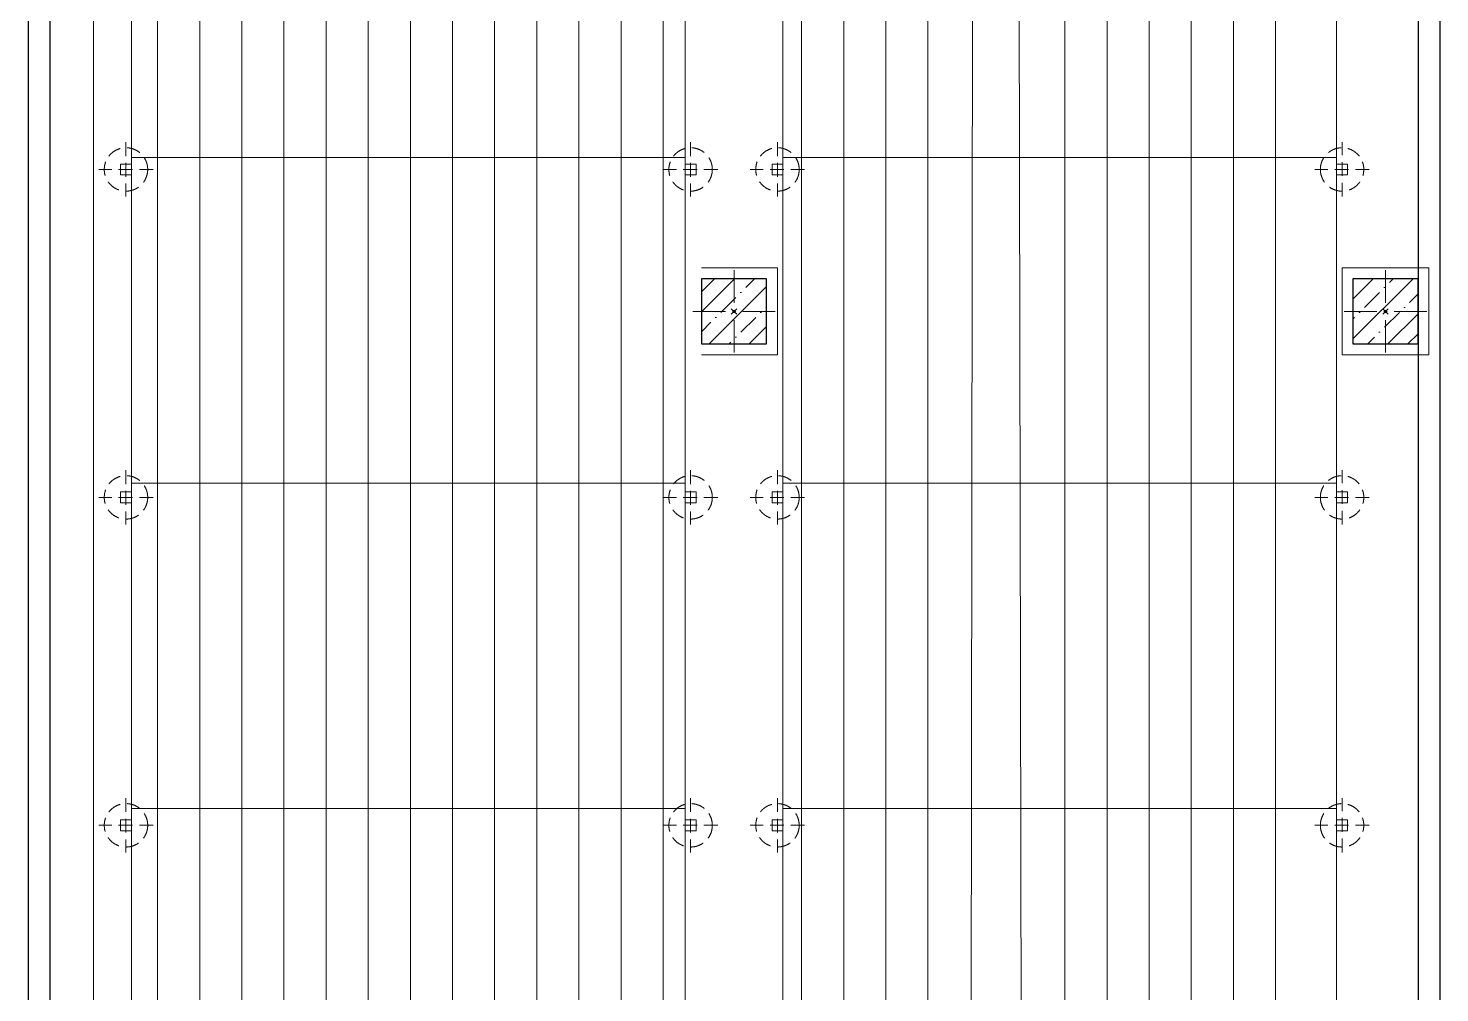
# Model space of a CAD drawing. Extents: x -3873 to 164127, y 7129 to 96529.
# Drawn here: x 10260 to 23260, y 46954 to 55843 of the extents above; entities that cross this region are included whole.
import ezdxf

# ---------------------------------------------------------------- set-up
doc = ezdxf.new("R2010")
doc.units = 0
doc.header["$PDMODE"] = 35
doc.header["$PDSIZE"] = 25
doc.linetypes.add('HIDDEN', pattern=[9.525, 6.35, -3.175])
doc.layers.get('0').update_dxf_attribs({"linetype": 'CONTINUOUS'})
doc.layers.add('BUILDING', color=2, linetype='CONTINUOUS')
doc.layers.add('LAYOUT Kromeka', color=1, linetype='CONTINUOUS', lineweight=5)
doc.layers.add('Конструктив - Колонны_Ном._пера__1', color=7, linetype='CONTINUOUS', lineweight=25)
doc.layers.add('Конструктив - Колонны_Ном._пера__168', color=7, linetype='CONTINUOUS', lineweight=13, true_color=0x03e77f)
doc.layers.add('Конструктив - Колонны_Ном._пера__202', color=7, linetype='CONTINUOUS', lineweight=13, true_color=0xde8d00)
pattern_1 = [(45, (0, 0), (-183.8478, 183.8478), []), (45, (-91.92, 91.92), (-183.8478, 183.8478), [195, -65, 0, -65])]

# ---------------------------------------------------------------- blocks, each defined once
blk = doc.blocks.new('Колонна_43', base_point=(-12000, 30000))
at = {"layer": 'Конструктив - Колонны_Ном._пера__202', "linetype": 'Continuous'}
h = blk.add_hatch(dxfattribs=at)
h.set_pattern_fill('ЖЕЛЕЗОБЕТОН__ГОСТ_', color=256, style=0, pattern_type=2)
h.set_pattern_definition(pattern_1)
h.paths.add_polyline_path([(-12300, 29700), (-11700, 29700), (-11700, 30300), (-12300, 30300)])
at = {"layer": 'Конструктив - Колонны_Ном._пера__1', "linetype": 'Continuous'}
for p, q in [((-11700, 30300), (-12300, 30300)), ((-12300, 30300), (-12300, 29700)), ((-11700, 29700), (-11700, 30300)), ((-12300, 29700), (-11700, 29700))]:
    blk.add_line(p, q, dxfattribs=at)
at = {"layer": 'Конструктив - Колонны_Ном._пера__168', "linetype": 'Continuous'}
for p, q in [((-12000, 30080), (-12000, 30380)), ((-12080, 30000), (-12380, 30000)), ((-12000, 29920), (-12000, 29620)), ((-11920, 30000), (-11620, 30000))]:
    blk.add_line(p, q, dxfattribs=at)
blk.add_point((-12000, 30000), dxfattribs=at)
blk = doc.blocks.new('Колонна_48', base_point=(-6000, 30000))
at = {"layer": 'Конструктив - Колонны_Ном._пера__202', "linetype": 'Continuous'}
h = blk.add_hatch(dxfattribs=at)
h.set_pattern_fill('ЖЕЛЕЗОБЕТОН__ГОСТ_', color=256, style=0, pattern_type=2)
h.set_pattern_definition(pattern_1)
h.paths.add_polyline_path([(-6300, 29700), (-5700, 29700), (-5700, 30300), (-6300, 30300)])
at = {"layer": 'Конструктив - Колонны_Ном._пера__1', "linetype": 'Continuous'}
for p, q in [((-5700, 30300), (-6300, 30300)), ((-6300, 30300), (-6300, 29700)), ((-5700, 29700), (-5700, 30300)), ((-6300, 29700), (-5700, 29700))]:
    blk.add_line(p, q, dxfattribs=at)
at = {"layer": 'Конструктив - Колонны_Ном._пера__168', "linetype": 'Continuous'}
for p, q in [((-6000, 30080), (-6000, 30380)), ((-6080, 30000), (-6380, 30000)), ((-6000, 29920), (-6000, 29620)), ((-5920, 30000), (-5620, 30000))]:
    blk.add_line(p, q, dxfattribs=at)
blk.add_point((-6000, 30000), dxfattribs=at)
blk = doc.blocks.new('chilling_column100')
at = {"color": 4, "linetype": 'HIDDEN', "ltscale": 20}
for p, q in [((0, -250), (0, 250)), ((-250, 0), (250, 0))]:
    blk.add_line(p, q, dxfattribs=at)
at = {"color": 1, "linetype": 'Continuous', "ltscale": 20}
for p, q in [((50, 50), (-50, 50)), ((-50, 50), (-50, -50)), ((50, -50), (50, 50)), ((-50, -50), (50, -50))]:
    blk.add_line(p, q, dxfattribs=at)
at = {"color": 4, "linetype": 'HIDDEN', "ltscale": 20}
blk.add_circle((0, 0), 200, dxfattribs=at)

msp = doc.modelspace()

# ---------------------------------------------------------------- linework, layer by layer
at = {"layer": 'BUILDING', "color": 2, "linetype": 'BYBLOCK'}
for p, q in [((23060, 71033), (23060, 38883)), ((10260, 70833), (10260, 38883))]:
    msp.add_line(p, q, dxfattribs=at)
at = {"layer": 'BUILDING', "color": 2}
for p, q in [((23260, 71033), (23260, 38883)), ((10460, 70833), (10460, 38883))]:
    msp.add_line(p, q, dxfattribs=at)
at = {"layer": 'LAYOUT Kromeka', "ltscale": 20}
for p, q in [((10860, 41491), (10860, 70029)), ((11451, 40433), (11451, 69544)), ((11839, 40433), (11839, 68812)), ((12227, 40433), (12227, 68812)), ((12615, 40433), (12615, 68812)), ((13003, 40433), (13003, 68812)), ((13391, 40433), (13391, 68812)), ((13779, 40433), (13779, 68812)), ((14167, 40433), (14167, 68812)), ((14555, 40433), (14555, 68812)), ((14943, 40433), (14943, 68812)), ((15331, 40433), (15331, 68812)), ((15719, 40433), (15719, 68812)), ((16107, 40433), (16107, 68812)), ((17382, 40433), (17382, 68812)), ((17770, 40433), (17770, 68812)), ((18158, 40433), (18158, 68812)), ((18546, 40433), (18546, 68812)), ((19807, 40433), (19807, 68812)), ((20195, 40433), (20195, 68812)), ((20583, 40433), (20583, 68812)), ((20971, 40433), (20971, 68812)), ((21359, 40433), (21359, 68812)), ((21747, 40433), (21747, 68812)), ((18934, 40433), (18973, 68217)), ((19419, 40433), (19361, 68217))]:
    msp.add_line(p, q, dxfattribs=at)
at = {"layer": 'LAYOUT Kromeka', "color": 4, "ltscale": 20}
for p, q in [((11210, 69745), (11210, 39501)), ((16310, 69745), (16310, 39501)), ((17210, 69745), (17210, 39501)), ((22310, 69745), (22310, 39501)), ((11210, 54651), (16310, 54651)), ((17210, 54651), (22310, 54651)), ((11210, 51651), (16310, 51651)), ((17210, 51651), (22310, 51651)), ((11210, 48651), (16310, 48651)), ((17210, 48651), (22310, 48651))]:
    msp.add_line(p, q, dxfattribs=at)
at = {"layer": 'LAYOUT Kromeka', "linetype": 'Continuous', "ltscale": 20}
msp.add_lwpolyline([(16460, 53633), (17160, 53633), (17160, 52833), (16460, 52833)], dxfattribs=at)
msp.add_lwpolyline([(22360, 52833), (23160, 52833), (23160, 53633), (22360, 53633)], close=True, dxfattribs=at)

# ---------------------------------------------------------------- block references
at = {"layer": 'LAYOUT Kromeka', "ltscale": 20, "rotation": 180}
for p in [(11160, 54541), (16360, 54541), (17160, 54541), (11160, 51519), (16360, 51519), (17160, 51519), (11160, 48497), (16360, 48497), (17160, 48497)]:
    msp.add_blockref('chilling_column100', p, dxfattribs=at)
at = {"layer": 'LAYOUT Kromeka', "ltscale": 20, "xscale": -1}
for p in [(22360, 54541), (22360, 51519), (22360, 48497)]:
    msp.add_blockref('chilling_column100', p, dxfattribs=at)
at = {"layer": 'LAYOUT Kromeka'}
for name, p in [('Колонна_43', (16760, 53233)), ('Колонна_48', (22760, 53233))]:
    msp.add_blockref(name, p, dxfattribs=at)

doc.saveas('drawing.dxf')
